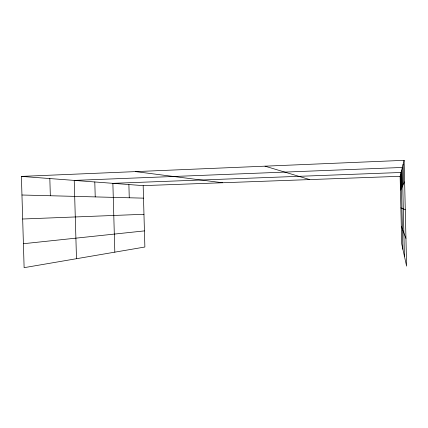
<?xml version="1.0" encoding="UTF-8"?>
<svg xmlns="http://www.w3.org/2000/svg" width="428" height="428" viewBox="0 0 428 428"><rect width="100%" height="100%" fill="white"/><g stroke="black" fill="none" stroke-linecap="round" stroke-linejoin="round"><path stroke-width="0.64" d="M404.118 160.334L406.6 266.157L401.715 243.949L400.121 176.304L404.118 160.334L21.4 176.4L24.118 267.666L144.873 247.015L143.166 185.629L21.4 176.4M400.448 190.096L404.626 181.921M23.406 243.714L144.423 230.901M22.668 219.008L143.963 214.284M143.166 185.629L400.121 176.304M21.956 195.013L143.514 198.148M135.505 171.607L222.544 182.751M265.002 166.171L309.728 179.583M400.865 207.88L405.279 209.747M401.298 226.187L405.947 238.385M94.797 181.964L95.225 196.901M76.489 258.71L74.226 180.402L402.336 167.46L404.423 256.249M49.83 178.551L50.338 195.746M128.887 184.548L129.256 197.779M114.822 252.156L112.874 183.334L401.079 172.479L402.882 249.267M403.149 164.208L403.609 183.906M401.662 170.151L402.058 186.95M400.571 174.512L400.918 189.181"/></g></svg>
